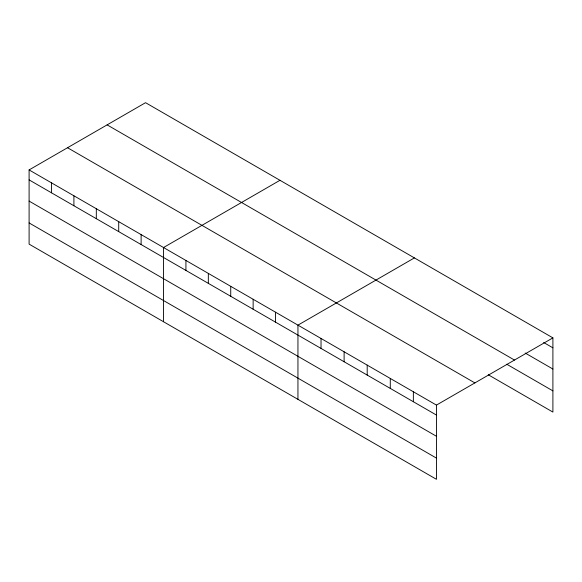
<?xml version="1.0" encoding="UTF-8"?>
<svg xmlns="http://www.w3.org/2000/svg" width="582" height="582" viewBox="0 0 582 582"><rect width="100%" height="100%" fill="white"/><g stroke="black" fill="none" stroke-linecap="round" stroke-linejoin="round"><path stroke-width="0.87" d="M436.449 436.267L436.449 405.101L29.1 169.922L29.1 244.127L436.449 479.313L436.449 436.267L29.1 201.088M488.269 374.764L552.9 412.078L552.9 337.873L145.551 102.687L29.1 169.922M279.978 180.296L163.527 247.532L163.527 321.737M414.399 257.906L297.948 325.142L297.948 399.347M436.449 405.101L552.9 337.873M543.668 342.5L552.9 347.832M525.197 353.041L552.9 369.032M107.124 124.875L514.473 360.054M506.733 364.223L552.9 390.878M67.527 147.733L474.876 382.912M29.1 179.882L436.449 415.061M29.1 222.928L436.449 458.107M413.366 391.773L413.366 401.74M390.282 378.453L390.282 388.412M367.198 365.125L367.198 375.084M344.115 351.797L344.115 361.757M321.031 338.469L321.031 348.429M275.548 312.207L275.548 322.166M253.141 299.272L253.141 309.231M230.734 286.337L230.734 296.296M208.334 273.402L208.334 283.361M185.927 260.467L185.927 270.426M141.12 234.597L141.12 244.556M118.713 221.662L118.713 231.621M96.314 208.727L96.314 218.687M73.907 195.792L73.907 205.752M51.507 182.857L51.507 192.817"/></g></svg>
